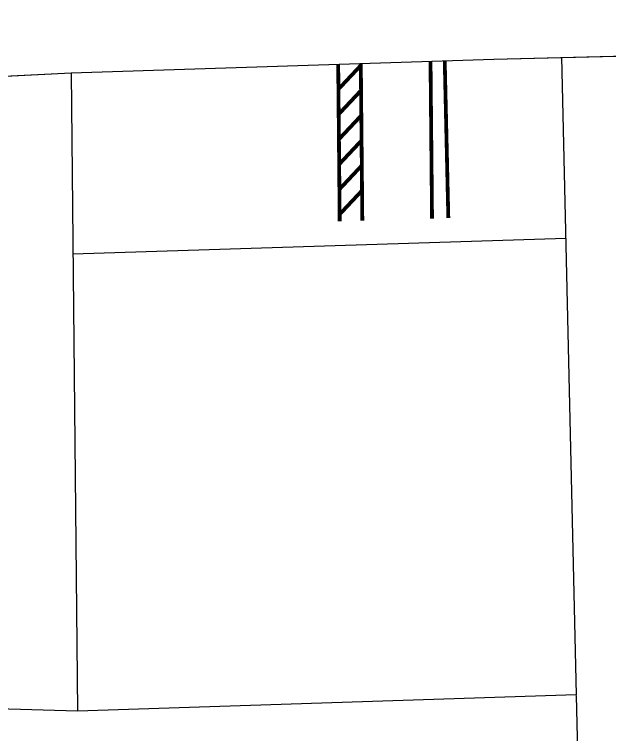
# Model space of a CAD drawing. Header units: metres. Extents: x 668617 to 675126, y 2286318 to 2293677.
# Drawn here: x 669838.84 to 669854.62, y 2287198.47 to 2287217.57 of the extents above; entities that cross this region are included whole.
import ezdxf

# ---------------------------------------------------------------- set-up
doc = ezdxf.new("R2010")
doc.units = ezdxf.units.M
doc.header["$MEASUREMENT"] = 0
for name, color, linetype in [('DMTG-PB-LOTIFICACION', 253, 'Continuous'), ('DMTG-PB-MANZANAS', 251, 'Continuous'), ('DMTG-SH-LINEA BLANCA', 252, 'Continuous')]:
    doc.layers.add(name, color=color, linetype=linetype)

msp = doc.modelspace()

# ---------------------------------------------------------------- linework, layer by layer
at = {"layer": 'DMTG-PB-LOTIFICACION'}
for p, q in [((669851.54573, 2287216.38056), (669899.85486, 2287217.57012)), ((669853.34526, 2287216.43797), (669853.73268, 2287199.52491)), ((669840.33709, 2287216.02291), (669851.54573, 2287216.38056)), ((669820.20617, 2287215.00338), (669840.33709, 2287216.02291)), ((669840.33709, 2287216.02291), (669840.50459, 2287199.08891)), ((669840.50459, 2287199.08891), (669820.50178, 2287199.67394)), ((669853.73263, 2287199.5271), (669840.50459, 2287199.08891)), ((669853.73305, 2287199.50867), (669853.81082, 2287196.05871))]:
    msp.add_line(p, q, dxfattribs=at)
msp.add_lwpolyline([(669840.38353, 2287211.22195), (669853.45505, 2287211.63903)], dxfattribs=at)
at = {"layer": 'DMTG-PB-MANZANAS'}
msp.add_lwpolyline([(669899.85471, 2287217.57011), (669903.30952, 2287132.74277), (669853.4941, 2287131.49104), (669839.99521, 2287131.18367), (669823.35692, 2287130.72295), (669822.61137, 2287143.70037), (669821.89378, 2287154.81782), (669821.36319, 2287166.63611), (669821.06183, 2287178.63537), (669820.78646, 2287189.23468), (669820.50178, 2287199.67394), (669820.20617, 2287215.00338), (669840.33709, 2287216.02291), (669851.54573, 2287216.38056)], close=True, dxfattribs=at)
at = {"layer": 'DMTG-SH-LINEA BLANCA', "const_width": 0.1}
for points in [[(669850.34209, 2287212.17003), (669850.24671, 2287216.33911)], [(669850.34209, 2287212.17003), (669850.24671, 2287216.33911)], [(669850.34209, 2287212.17003), (669850.24671, 2287216.33911)], [(669847.46201, 2287212.07813), (669847.42166, 2287216.24897)], [(669848.02169, 2287216.2181), (669847.42808, 2287215.58536)], [(669848.06155, 2287212.09726), (669848.02121, 2287216.2681)], [(669849.91016, 2287212.15625), (669849.86981, 2287216.32708)], [(669848.02811, 2287215.55449), (669847.4345, 2287214.92175)], [(669848.03453, 2287214.89088), (669847.44092, 2287214.25814)], [(669848.04095, 2287214.22727), (669847.44734, 2287213.59453)], [(669848.04737, 2287213.56366), (669847.45376, 2287212.93092)], [(669848.05379, 2287212.90005), (669847.46018, 2287212.26731)]]:
    msp.add_lwpolyline(points, dxfattribs=at)

doc.saveas('drawing.dxf')
